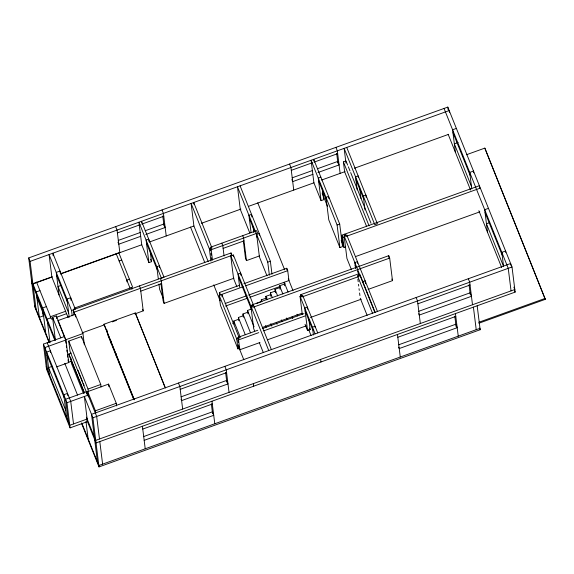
<?xml version="1.0" encoding="UTF-8"?>
<svg xmlns="http://www.w3.org/2000/svg" width="574" height="574" viewBox="0 0 574 574"><rect width="100%" height="100%" fill="white"/><g stroke="black" fill="none" stroke-linecap="round" stroke-linejoin="round"><path stroke-width="0.86" d="M49.12 342.642L34.813 307.025L28.7 257.927L447.806 107.101L512.015 266.975L515.143 292.109L96.037 442.934L86.81 419.967M36.033 309.077L30.092 261.392L449.198 110.567L449.413 112.303M117.397 232.922L140.156 224.728M141.843 224.118L163.769 216.233M291.298 170.335L312.378 162.751M314.064 162.148L337.67 153.645M118.251 240.427L140.171 232.542M145.229 230.719L163.784 224.047L165.176 227.505L145.782 234.486M292.152 177.847L312.392 170.564M317.451 168.742L337.684 161.459L339.076 164.925L317.996 172.509M366.621 226.551L344.622 171.762L343.396 161.897L346 160.957L347.665 165.111M140.723 236.309L118.796 244.194L117.964 242.12M312.938 174.331L292.704 181.614L291.865 179.533M320.866 177.179L318.261 178.119L321.067 200.67L323.679 199.738L322.38 189.327M456.366 128.418L452.599 129.774L455.412 152.325M32.869 283.707L52.141 276.776M60.521 273.755L118.811 252.782L132.616 287.158L74.032 308.238M32.897 283.943L52.126 277.027M60.492 274.013L141.771 244.761M149.362 242.034L193.912 225.998L191.099 203.454L209.395 249.016L210.909 261.156M201.467 223.286L240.901 209.094M248.449 206.375L313.992 182.79M321.576 180.057L345.089 171.597M354.431 168.232L448.638 134.33M119.091 260.919L121.695 259.979M39.958 290.616L36.191 291.972L39.348 317.343L43.115 315.987L42.354 309.86M61.016 285.422L58.003 286.505L68.701 313.153M458.124 142.517L454.357 143.873L471.476 186.5M141.749 223.021L141.534 221.284L164.006 277.242L161.394 278.182L138.922 222.224L141.735 244.775L148.903 262.627L151.514 261.694L150.216 251.283M466.339 154.772L484.829 148.114L545.3 299.334L478.895 323.227M46.379 306.602L42.612 307.958L45.769 333.329M209.395 249.016L212.007 248.076L193.703 202.514L193.919 204.244M129.401 279.165L126.797 280.098L127.012 281.848M211.182 249.74L257.554 233.051L256.592 230.655L210.22 247.344L211.182 249.74L212.48 260.151M223.128 248.391L243.993 240.879M50.44 316.726L65.608 311.266M50.871 317.788L47.104 319.144L50.046 342.786M74.34 312.098L232.011 255.358L231.049 252.962L73.379 309.702L74.663 314.703M55.369 339.901L52.564 317.343L56.331 315.987L65.96 339.973L68.772 362.524L56.568 366.915M72.195 315.722L71.549 310.512L75.316 309.156L52.844 253.206L53.167 255.803M53.088 318.52L51.409 319.122L36.506 282.013M56.46 317.307L66.57 313.669M236.883 286.749L233.575 278.512L230.762 255.961L233.374 255.021L271.358 349.616M75.251 314.365L57.859 320.622L65.565 339.808L82.957 333.551L75.251 314.365L75.574 316.97M140.773 291.14L161.646 283.628M339.7 224.075L342.513 246.626L339.901 247.566L337.096 225.015L339.7 224.075L313.698 159.328L313.913 161.064M243.326 240.865L245.485 258.214L246.454 260.61L259.548 255.904M343.044 245.062L341.817 235.197L479.376 185.703L479.699 188.308M269.378 275.176L267.757 262.167L270.361 261.227L240.083 185.825M477.173 305.777L480.158 329.734L99.022 466.899L92.909 417.8L84.342 396.483L87.478 421.617L70.085 427.874L46.544 369.254L43.416 344.12L64.568 336.507M351.467 269.758L346.933 258.458L344.12 235.907L346.732 234.967L377.441 311.438M345.677 246.863L344.005 247.466L342.778 237.6L344.45 236.997M480.338 188.107L345.849 236.502L344.888 234.106L345.103 235.842M134.187 399.813L104.002 324.231L135.299 312.966L165.42 387.959M112.31 321.856L116.429 320.371M82.168 332.848L104.755 324.719M134.868 313.885L143.235 310.871L140.422 288.32L139.46 285.924M160.978 283.613L163.138 300.963L164.099 303.359L233.984 278.218M65.96 339.973L44.801 347.586L47.613 370.137M87.27 394.209L69.999 351.209L68.737 341.107L81.494 336.515L100.751 384.48L101.067 387.005M219.828 294.943L219.519 292.475L239.695 285.213M243.893 283.7L286.763 268.273L287.725 270.677L288.952 280.543L248.607 295.058M239.91 348.203L237.959 348.906L220.409 305.21L219.182 295.345L243.175 286.706M245.701 285.802L287.725 270.677M84.407 393.147L68.909 354.553L68.837 353.964L71.269 353.089M488.467 208.355L484.7 209.711L487.513 232.262M225.073 303.531L246.928 295.667M355.385 256.635L479.785 211.871M52.32 366.262L48.553 367.618L65.673 410.252M280.004 289.253L279.574 285.795L285.178 283.778M68.378 362.359L71.685 361.168M225.51 306.071L247.372 298.207M249.769 297.339L280.169 286.404M275.42 292.762L274.996 289.318L280.6 287.301M270.842 296.277L270.411 292.84L275.427 291.04M266.257 299.786L265.834 296.363L270.806 294.577M261.464 301.587L261.256 299.886L267.018 297.813M388.72 255.688L251.914 304.916L252.883 307.32L389.681 258.085L388.72 255.688L389.043 258.293M256.678 303.416L261.715 301.601M253.486 305.117L250.881 306.057L253.686 328.608L254.684 331.076M489.471 222.719L486.458 223.81L503.577 266.436M247.932 313.777L247.516 310.462L251.67 308.963M243.347 317.25L242.938 313.985L247.99 312.163M300.862 294.627L358.248 273.97L359.209 276.374L301.824 297.023L300.862 294.627L301.077 296.363M238.755 320.701L238.361 317.508L243.39 315.7M302.304 314.509L300.037 296.292L302.649 295.352L317.731 332.927M234.163 324.109L233.776 321.031L238.791 319.23M232.57 323.341L234.264 322.732M362.524 281.734L365.136 280.794L365.487 283.613M88.317 391.59L88.001 389.064L100.751 384.48M262.404 327.453L301.852 313.261M368.156 289.396L392.494 280.636L389.681 258.085M99.481 438.995L96.676 416.444L86.724 391.662L65.565 399.274L68.371 421.825M257.776 330.244L237.607 337.505L238.569 339.901L239.796 349.767L259.972 342.513M262.82 328.428L304.005 313.612M88.331 396.864L87.7 391.619L108.565 384.106L116.271 403.292L116.594 405.89M237.959 348.906L236.732 339.04L239.336 338.1L221.786 294.405M238.569 339.901L258.738 332.64M263.782 330.825L304.973 316.009M70.085 427.874L66.957 402.74L88.116 395.127M310.455 317.479L361.19 299.226M267.534 339.786L306.2 325.874M305.045 324.317L307.556 330.567L310.161 329.634L308.869 319.223M95.729 413.402L95.406 410.797L116.271 403.292M87.664 418.848L69.763 425.291L46.221 366.671M92.909 417.8L512.015 266.975M180.207 389.323L226.587 372.634M417.879 303.797L470.049 285.02M181.068 396.835L226.594 380.447L227.986 383.913L181.614 400.602L181.054 399.217M418.733 311.309L470.063 292.833L471.455 296.299L419.278 315.076L418.726 313.684M142.761 429.065L212.323 404.031M397.818 337.275L455.785 316.418M143.615 436.577L212.337 411.845L213.729 415.311L144.167 440.344M398.672 344.787L455.799 324.231L457.191 327.689L399.224 348.554L398.672 347.17M478.781 322.287L545.185 298.394M479.986 328.328L98.843 465.485L81.881 423.239M545.3 299.334L484.829 148.114M444.039 108.457L508.241 268.331L511.054 290.882M452.951 132.594L470.07 175.228M485.052 212.531L502.178 255.165M513.859 287.129L514.821 289.526L95.715 440.351L86.401 417.154M514.476 290.451L515.143 292.109M448.165 134.294L470.558 190.044M478.852 210.708L501.669 267.52M468.305 278.742L469.697 282.2L472.502 304.758M479.491 328.077L480.158 329.734M416.136 297.511L417.528 300.977L420.333 323.528M346.739 147.439L377.398 223.774L374.786 224.714L344.135 148.379L345.971 163.124M355.93 179.705L363.636 198.891M348.332 166.769L350.004 170.923M350.671 172.58L371.005 223.214M391.848 279.043L392.494 280.636M343.396 161.897L369.06 225.819M335.926 147.367L337.318 150.833L340.131 173.384M375.123 312.27L360.034 274.702L357.423 275.642L372.512 313.21M344.12 235.907L374.829 312.378M355.17 265.367L356.138 267.771M357.423 270.964L359.023 274.96M341.817 235.197L342.778 237.6M337.096 225.015L311.086 160.268L313.899 182.819L321.067 200.67M318.613 180.939L326.312 200.125M322.186 193.137L327.524 206.418M341.193 240.456L344.005 247.466M339.901 247.566L328.773 219.856L325.967 197.305L328.572 196.365L328.837 198.482M360.235 298.193L367.123 315.348M289.554 164.056L290.946 167.515L293.752 190.073M300.037 296.292L315.126 333.86M305.095 310.835L312.801 330.021M309.537 328.07L310.161 329.634M257.755 202.844L284.639 269.794M288.292 278.885L293.02 290.659M308.654 329.591L311.036 335.525M288.105 292.109L284.152 282.272L284.582 285.737M296.995 314.243L297.655 315.887M279.574 285.795L282.867 293.988M292.087 316.948L292.74 318.584M267.757 262.167L237.471 186.765L240.276 209.316L249.769 232.936M249.274 218.091L254.727 231.681M256.334 235.677L256.98 237.277M274.996 289.318L277.629 295.875M286.519 318.01L287.172 319.653M266.96 275.757L259.434 257.009L256.628 234.457L259.233 233.518L259.448 235.254M270.411 292.84L272.392 297.762M281.282 319.897L281.934 321.533M242.68 235.663L243.641 238.059L246.454 260.61M265.834 296.363L267.154 299.642M276.374 322.602L277.027 324.238M261.256 299.886L261.916 301.529M270.806 323.664L271.789 326.125M265.568 325.551L266.221 327.187M230.762 255.961L268.754 350.549M238.389 276.898L251.233 308.877M221.808 243.175L222.777 245.572L224.068 255.982M247.516 310.462L254.103 326.857M259.319 342.613L263.287 352.501M242.938 313.985L250.508 332.841M238.361 317.508L245.27 334.728M233.776 321.031L240.363 337.426M193.904 226.005L208.211 261.622M219.519 292.475L220.481 294.871M219.182 295.345L236.732 339.04M190.511 227.046L204.818 262.67M213.743 284.905L220.122 300.776M238.418 346.33L243.792 359.726M162.026 209.948L163.418 213.413L166.223 235.964M224.843 366.356L226.235 369.821L229.04 392.372M146.449 242.895L157.147 269.543M160.333 278.412L161.294 280.808L164.099 303.359M150.532 259.254L151.514 261.694M163.224 298.279L159.608 289.274L158.955 284.073M115.654 226.637L117.046 230.102L119.851 252.653M178.464 383.045L179.856 386.51L182.668 409.061M142.589 309.271L143.235 310.871M131.31 287.624L131.948 289.224M116.199 253.722L130.004 288.091M164.831 386.898L135.299 312.966M104.002 324.231L134.115 399.224M133.685 399.432L107.51 334.247L106.979 330.021M71.549 310.512L49.077 254.562L51.882 277.113L68.134 317.573M56.596 275.233L67.294 301.874M68.737 341.107L88.001 389.064M87.7 391.619L95.406 410.797M78.014 370.302L82.513 381.495M83.151 383.088L84.12 385.491M68.837 353.964L84.335 392.559M83.503 393.427L71.549 363.658L70.81 357.738M28.7 257.927L30.092 261.392M52.564 317.343L60.801 337.864M31.477 280.248L55.463 340.124M64.776 363.313L77.54 395.091M31.828 283.061L54.788 340.217M36.894 297.605L43.308 313.591M34.641 305.619L49.299 342.118M81.393 422.995L99.022 466.899M47.183 342.764L70.724 401.384L73.529 423.935M43.416 344.12L66.957 402.74M46.975 354.933L64.094 397.567M510.838 265.245L510.623 263.509L91.517 414.335L94.323 436.886M505.766 252.395L505.594 250.989L501.827 252.345L503.556 266.221M473.708 172.788L473.485 171.052L469.719 172.408L471.771 188.889M473.406 307.133L476.219 329.684M447.806 107.101L448.129 109.706M469.058 284.812L470.271 294.527M455.44 313.598L458.246 336.149M454.802 316.202L456.1 326.613M397.466 334.455L400.279 357.014M366.155 197.248L365.896 195.131L363.285 196.071L365.014 209.948M358.363 177.359L358.19 175.953L355.579 176.885L357.2 189.901M359.812 188.961L360.996 198.504M357.645 263.344L357.43 261.615L354.818 262.548L355.579 268.625M357.86 279.115L358.183 281.712M358.506 284.317L358.721 286.053M359.044 288.65L359.259 290.387M359.582 292.991L359.912 295.588M336.687 153.437L337.892 163.152M320.629 359.41L320.952 361.993M315.234 327.675L315.061 326.262L312.45 327.202L313.426 335.008M307.614 309.192L307.355 307.076L304.744 308.016L307.556 330.567M286.763 268.273L286.964 269.923M270.361 261.227L271.983 274.243M251.857 216.936L251.527 214.332L248.922 215.272L251.082 232.621M253.041 226.479L253.801 232.549M240.908 275.255L240.649 273.145L238.038 274.078L239.659 287.093M253.385 383.611L253.708 386.194M233.374 255.021L233.589 256.757M231.049 252.962L231.265 254.698M237.909 339.973L238.217 342.441M238.526 344.902L238.834 347.37M221.887 295.223L222.095 296.873M210.436 249.08L210.651 250.816M210.974 253.414L211.189 255.15M211.512 257.755L211.727 259.491M225.596 372.426L226.809 382.141M211.971 401.212L214.784 423.763M211.34 403.823L212.524 413.359M162.779 216.018L163.992 225.733M159.622 267.52L159.407 265.784L156.795 266.723L158.309 278.864M149.025 241.74L148.702 239.136L146.097 240.076L148.903 262.627M142.409 426.245L145.222 448.796M115.948 353.433L116.285 356.095M110.811 340.647L111.148 343.309M108.565 384.106L108.888 386.711M99.804 441.578L102.617 464.129M82.957 333.551L84.356 344.823M94.645 439.469L97.458 462.02M81.494 336.515L81.702 338.201M86.724 391.662L87.047 394.266M73.486 310.57L74.024 314.911M71.04 300.302L70.717 297.698L66.943 299.054L69.217 317.271M85.985 421.495L88.145 438.845M60.277 273.167L60.012 271.057L56.245 272.413L59.057 294.964M65.673 340.676L65.996 343.281M66.319 345.878L66.541 347.614M66.864 350.219L67.079 351.955M67.402 354.553L67.725 357.157M68.048 359.762L68.263 361.491M67.775 395.508L67.51 393.391L63.743 394.747L66.555 417.298M56.331 315.987L56.654 318.592M50.605 352.493L50.39 350.757L46.623 352.113L49.429 374.664"/></g></svg>
